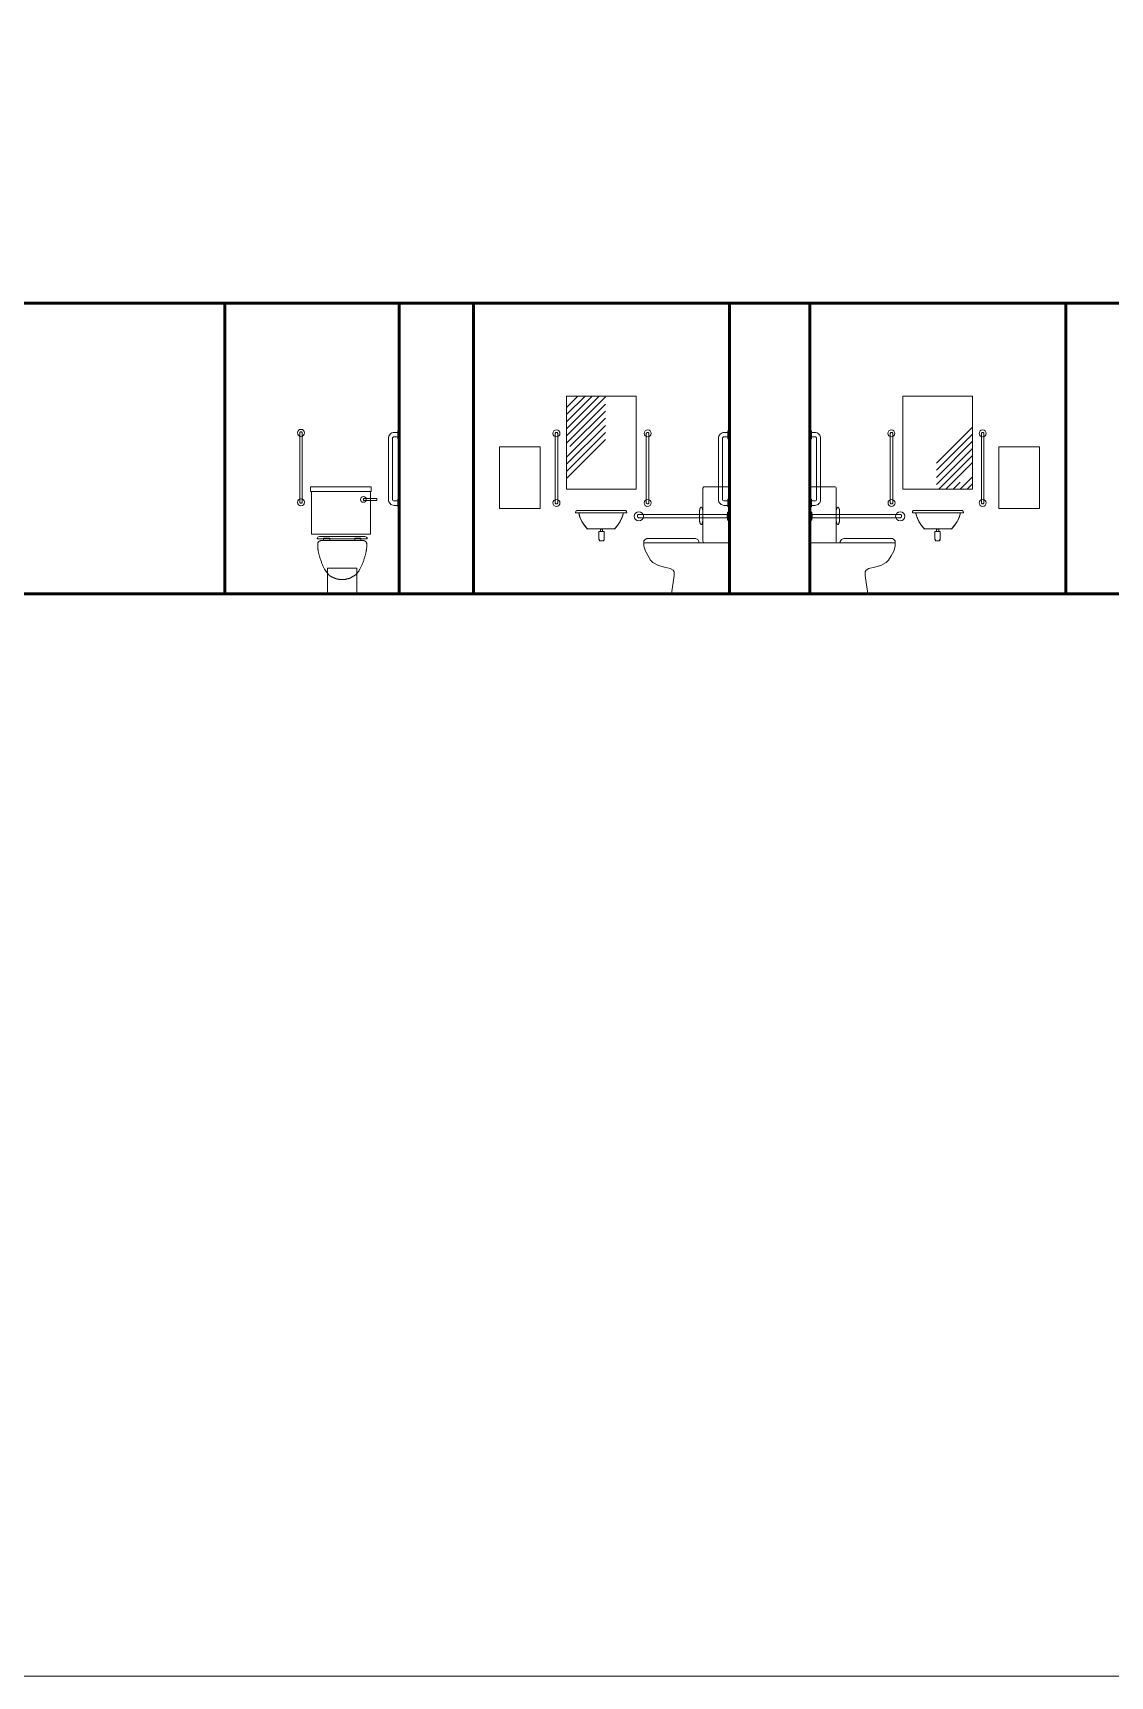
# Model space of a CAD drawing. Header units: millimetres. Extents: x -159872 to 386485, y -250577 to 158966.
# Drawn here: x -41781 to -32525, y -49521 to -35401 of the extents above; entities that cross this region are included whole.
import ezdxf

# ---------------------------------------------------------------- set-up
doc = ezdxf.new("R2010")
doc.units = ezdxf.units.MM
for name, color, linetype, lineweight in [('LDS-elevation', 7, 'Continuous', 9), ('LDS-elevation_Hatch', 7, 'Continuous', 5), ('LDS-vport', 100, 'Continuous', 18), ('LDS-xref-ga', 7, 'Continuous', 9)]:
    doc.layers.add(name, color=color, linetype=linetype, lineweight=lineweight)
pattern_1 = [(-135, (60673.5, -36457.5), (1219.2, 0), [1724.21, -1724.21]), (-135, (60673.5, -36396.56), (1219.2, 0), [2088.397, -1360.022]), (-135, (60673.5, -36152.7), (1219.2, 0), [1724.21, -1724.21]), (-135, (60673.5, -36091.76), (1219.2, 0), [1525.753, -1922.666]), (-135, (60673.5, -36213.7), (1219.2, 0), [431.052, -431.052]), (-135, (60673.5, -36030.8), (1219.2, 0), [1149.473, -2298.946]), (-135, (60673.5, -35969.8), (1219.2, 0), [1149.473, -2298.946]), (-135, (60673.5, -35908.9), (1219.2, 0), [1149.473, -2298.946]), (-135, (60673.5, -35847.9), (1219.2, 0), [1149.473, -2298.946]), (-135, (60673.5, -36274.6), (1219.2, 0), [2298.946, -1149.473]), (-135, (60673.5, -36335.6), (1219.2, 0), [2501.586, -946.832])]

# ---------------------------------------------------------------- blocks, each defined once
blk = doc.blocks.new('Group-126')
at = {"layer": 'LDS-elevation', "color": 7, "linetype": 'Continuous', "lineweight": 18, "transparency": 33554687, "flags": 128}
blk.add_lwpolyline([(-95066, -2387, 0.414214), (-95076, -2377), (-95078, -2377, 0.414214), (-95088, -2387), (-95088, -2981, 0.414214), (-95078, -2991), (-95076, -2991, 0.414214), (-95066, -2981)], format="xyb", close=True, dxfattribs=at)
at = {"layer": 'LDS-elevation', "color": 7, "linetype": 'Continuous', "lineweight": 18, "transparency": 33554687}
for centre in [(-95078, -2385), (-95077, -2982)]:
    blk.add_circle(centre, 30, dxfattribs=at)
blk = doc.blocks.new('Group-127')
at = {"layer": 'LDS-elevation', "color": 7, "linetype": 'Continuous', "lineweight": 18, "transparency": 33554687, "flags": 128}
blk.add_lwpolyline([(-94283, -2387, 0.414214), (-94293, -2377), (-94295, -2377, 0.414214), (-94305, -2387), (-94305, -2981, 0.414214), (-94295, -2991), (-94293, -2991, 0.414214), (-94283, -2981)], format="xyb", close=True, dxfattribs=at)
at = {"layer": 'LDS-elevation', "color": 7, "linetype": 'Continuous', "lineweight": 18, "transparency": 33554687}
for centre in [(-94294, -2385), (-94294, -2982)]:
    blk.add_circle(centre, 30, dxfattribs=at)
blk = doc.blocks.new('Group-128')
at = {"layer": 'LDS-elevation', "color": 7, "linetype": 'Continuous', "lineweight": 18, "transparency": 33554687, "flags": 128}
for points in [[(-95282, -3764), (-95780, -3764), (-95780, -3325), (-95046, -3325), (-95046, -3355), (-95058, -3397), (-95081, -3437), (-95102, -3473), (-95122, -3493), (-95170, -3521), (-95222, -3535), (-95272, -3547), (-95296, -3560), (-95304, -3575), (-95304, -3605)], [(-95046, -3325), (-95046, -3309), (-95056, -3295), (-95070, -3287), (-95488, -3287), (-95508, -3297), (-95518, -3313), (-95518, -3325)]]:
    blk.add_lwpolyline(points, close=True, dxfattribs=at)
blk = doc.blocks.new('Group-129')
at = {"layer": 'LDS-elevation', "color": 7, "transparency": 33554687}
blk.add_blockref('Group-128', (0, 0), dxfattribs=at)
blk = doc.blocks.new('Group-130')
at = {"layer": 'LDS-elevation', "color": 7, "linetype": 'Continuous', "lineweight": 18, "transparency": 33554687, "flags": 128}
for points in [[(-95778, -2362), (-95766, -2362), (-95766, -2430), (-95778, -2430)], [(-95778, -2949), (-95766, -2949), (-95766, -3017), (-95778, -3017)]]:
    blk.add_lwpolyline(points, close=True, dxfattribs=at)
blk.add_lwpolyline([(-95736, -2377, -0.414214), (-95686, -2427), (-95686, -2953, -0.414214), (-95736, -3003), (-95766, -3003), (-95766, -2965), (-95731, -2964, 0.345638), (-95722, -2955), (-95722, -2954), (-95721, -2952), (-95721, -2427), (-95722, -2425), (-95722, -2424), (-95722, -2422), (-95723, -2421), (-95723, -2419, 0.263874), (-95730, -2415), (-95731, -2415), (-95766, -2414), (-95766, -2377), (-95736, -2377)], format="xyb", close=True, dxfattribs=at)
blk = doc.blocks.new('Group-131')
at = {"layer": 'LDS-elevation', "color": 7, "linetype": 'Continuous', "lineweight": 18, "transparency": 33554687}
blk.add_line((-94561, -3206), (-94793, -3206), dxfattribs=at)
at = {"layer": 'LDS-elevation', "color": 7, "linetype": 'Continuous', "lineweight": 18, "transparency": 33554687, "flags": 128}
for points in [[(-95775, -3061), (-95763, -3061), (-95763, -3129), (-95775, -3129)], [(-94691, -3207), (-94671, -3207), (-94671, -3227), (-94691, -3227)]]:
    blk.add_lwpolyline(points, close=True, dxfattribs=at)
for points in [[(-94990, -3091, 0.414214), (-95000, -3081), (-95760, -3081), (-95760, -3109), (-95000, -3109, 0.414214), (-94990, -3099)], [(-94459, -3062, 0.414214), (-94474, -3047), (-94883, -3047, 0.414214), (-94898, -3062), (-94898, -3067), (-94459, -3067)], [(-94659, -3227), (-94704, -3227), (-94704, -3294, 0.414214), (-94689, -3309), (-94674, -3309, 0.414214), (-94659, -3294)]]:
    blk.add_lwpolyline(points, format="xyb", close=True, dxfattribs=at)
at = {"layer": 'LDS-elevation', "color": 7, "linetype": 'Continuous', "lineweight": 5, "transparency": 33554687, "flags": 128}
blk.add_lwpolyline([(-94474, -3047), (-94461, -3054), (-94459, -3067), (-94485, -3067), (-94497, -3109), (-94516, -3148), (-94555, -3200), (-94561, -3206), (-94671, -3207), (-94671, -3227), (-94659, -3227), (-94659, -3294), (-94667, -3308), (-94682, -3309), (-94697, -3307), (-94704, -3294), (-94704, -3227), (-94691, -3227), (-94691, -3207), (-94793, -3206), (-94821, -3174), (-94845, -3134), (-94859, -3102), (-94869, -3067), (-94898, -3067), (-94897, -3057), (-94890, -3047), (-94880, -3047)], close=True, dxfattribs=at)
at = {"layer": 'LDS-elevation', "color": 7, "linetype": 'Continuous', "lineweight": 18, "transparency": 33554687}
blk.add_circle((-95002, -3097), 39.6, dxfattribs=at)
for centre, start, end in [((-94596, -3009), 191.9434, 225.0764), ((-94758, -3009), 314.9236, 348.0566)]:
    blk.add_arc(centre, 279, start, end, dxfattribs=at)
blk.add_open_spline([(-95538, -3019), (-95534, -3019), (-95527, -3031), (-95523, -3051), (-95523, -3093), (-95523, -3134), (-95527, -3154), (-95534, -3167), (-95538, -3167), (-95542, -3167), (-95549, -3154), (-95553, -3134), (-95553, -3093), (-95553, -3051), (-95549, -3031), (-95542, -3019), (-95539, -3019), (-95538, -3019)], degree=2, knots=[0, 0, 0, 0.039808, 0.079617, 0.119425, 0.350719, 0.390527, 0.430335, 0.470144, 0.509952, 0.54976, 0.589569, 0.629377, 0.860671, 0.900479, 0.940288, 0.980096, 1, 1, 1], dxfattribs=at)
at = {"layer": 'LDS-xref-ga', "flags": 128}
blk.add_lwpolyline([(-95780, -2856, -0.414214), (-95768, -2844), (-95565, -2844, -0.414214), (-95553, -2856), (-95553, -3312, -0.414214), (-95565, -3325), (-95768, -3325, -0.414214), (-95780, -3312)], format="xyb", close=True, dxfattribs=at)
at = {"layer": 'LDS-elevation', "color": 7, "transparency": 33554687}
for name in ['Group-130', 'Group-126', 'Group-127', 'Group-129']:
    blk.add_blockref(name, (0, 0), dxfattribs=at)
blk = doc.blocks.new('Group-132')
at = {"layer": 'LDS-elevation', "color": 7, "linetype": 'Continuous', "lineweight": 18, "transparency": 33554687, "flags": 128}
blk.add_lwpolyline([(-99582, -3291, 0.414214), (-99602, -3271), (-99992, -3271, 0.414214), (-100012, -3291), (-99582, -3291)], format="xyb", close=True, dxfattribs=at)
for points in [[(-99957, -3286), (-99904, -3286), (-99904, -3306), (-99957, -3306)], [(-99689, -3286), (-99636, -3286), (-99636, -3306), (-99689, -3306)]]:
    blk.add_lwpolyline(points, close=True, dxfattribs=at)
at = {"layer": 'LDS-elevation', "color": 7, "linetype": 'Continuous', "lineweight": 18, "transparency": 33554687}
blk.add_rational_spline([(-99915, -3596), (-99952, -3558), (-99979, -3481), (-100007, -3400), (-100007, -3345), (-100007, -3336), (-100007, -3306), (-99977, -3306), (-99797, -3306), (-99616, -3306), (-99586, -3306), (-99586, -3336), (-99586, -3345), (-99586, -3400), (-99614, -3481), (-99641, -3558), (-99678, -3596), (-99680, -3598), (-99682, -3601), (-99707, -3615), (-99732, -3630), (-99757, -3636), (-99783, -3641), (-99797, -3641), (-99810, -3641), (-99830, -3638), (-99849, -3634), (-99866, -3627), (-99882, -3620), (-99896, -3613), (-99909, -3605), (-99909, -3605), (-99909, -3605), (-99911, -3600), (-99915, -3596), (-99915, -3596), (-99915, -3596)], [1, 1, 1, 1, 1, 1, 0.707106781187, 1, 1, 1, 0.707106781187, 1, 1, 1, 1, 1, 1, 0.99394578083, 1, 1, 1, 1, 1, 1, 1, 1, 1, 1, 1, 1, 1, 1, 1, 0.983902287282, 1, 1, 1], degree=2, knots=[0, 0, 0, 0.083637, 0.083637, 0.171467, 0.187289, 0.187289, 0.227019, 0.227019, 0.565566, 0.565566, 0.605297, 0.605297, 0.621118, 0.708948, 0.708948, 0.792582, 0.792582, 0.797811, 0.797811, 0.843668, 0.843668, 0.885205, 0.885205, 0.90677, 0.90677, 0.938179, 0.938179, 0.96672, 0.96672, 0.991477, 0.991477, 0.991479, 0.991479, 0.999999, 0.999999, 1, 1, 1], dxfattribs=at)
blk = doc.blocks.new('Group-133')
at = {"layer": 'LDS-elevation', "color": 7, "linetype": 'Continuous', "lineweight": 18, "transparency": 33554687, "flags": 128}
blk.add_lwpolyline([(-100140, -2381, 0.414214), (-100150, -2371), (-100152, -2371, 0.414214), (-100162, -2381), (-100162, -2975, 0.414214), (-100152, -2985), (-100150, -2985, 0.414214), (-100140, -2975)], format="xyb", close=True, dxfattribs=at)
at = {"layer": 'LDS-elevation', "color": 7, "linetype": 'Continuous', "lineweight": 18, "transparency": 33554687}
for centre in [(-100151, -2380), (-100151, -2977)]:
    blk.add_circle(centre, 30, dxfattribs=at)
blk = doc.blocks.new('Group-134')
at = {"layer": 'LDS-elevation', "color": 7, "linetype": 'Continuous', "lineweight": 18, "transparency": 33554687, "flags": 128}
blk.add_lwpolyline([(-99922, -3542), (-99672, -3542), (-99672, -3764), (-99922, -3764)], close=True, dxfattribs=at)
at = {"layer": 'LDS-elevation', "color": 7, "transparency": 33554687}
for name in ['Group-133', 'Group-132']:
    blk.add_blockref(name, (0, 0), dxfattribs=at)
blk = doc.blocks.new('Group-135')
at = {"layer": 'LDS-elevation', "color": 7, "linetype": 'Continuous', "lineweight": 18, "transparency": 33554687, "flags": 128}
blk.add_lwpolyline([(-99615, -2944), (-99500, -2944), (-99500, -2960), (-99615, -2960)], close=True, dxfattribs=at)
at = {"layer": 'LDS-elevation', "color": 7, "linetype": 'Continuous', "lineweight": 18, "transparency": 33554687}
blk.add_circle((-99615, -2952), 25, dxfattribs=at)
blk = doc.blocks.new('Group-136')
at = {"layer": 'LDS-elevation', "color": 7, "linetype": 'Continuous', "lineweight": 18, "transparency": 33554687, "flags": 128}
for points in [[(-100069, -2844), (-99549, -2844), (-99549, -2884), (-100069, -2884)], [(-99555, -2884), (-100060, -2884), (-100060, -3252), (-99555, -3252)]]:
    blk.add_lwpolyline(points, close=True, dxfattribs=at)
at = {"layer": 'LDS-elevation', "color": 7, "transparency": 33554687}
for name in ['Group-134', 'Group-135']:
    blk.add_blockref(name, (0, 0), dxfattribs=at)
blk = doc.blocks.new('Group-137')
at = {"layer": 'LDS-elevation', "color": 7, "linetype": 'Continuous', "lineweight": 18, "transparency": 33554687, "flags": 128}
blk.add_lwpolyline([(-99350, -2377, 0.414214), (-99400, -2427), (-99400, -2953, 0.414214), (-99350, -3003), (-99320, -3003), (-99320, -2965), (-99355, -2964, -0.345638), (-99364, -2955), (-99365, -2954), (-99365, -2952), (-99365, -2427), (-99365, -2425), (-99364, -2424), (-99364, -2422), (-99364, -2421), (-99363, -2419, -0.263874), (-99356, -2415), (-99355, -2415), (-99320, -2414), (-99320, -2377), (-99350, -2377)], format="xyb", close=True, dxfattribs=at)
for points in [[(-99320, -2362), (-99308, -2362), (-99308, -2430), (-99320, -2430)], [(-99320, -2949), (-99308, -2949), (-99308, -3017), (-99320, -3017)]]:
    blk.add_lwpolyline(points, close=True, dxfattribs=at)
blk = doc.blocks.new('Group-138')
at = {"layer": 'LDS-elevation', "color": 7, "linetype": 'Continuous', "lineweight": 18, "transparency": 33554687, "flags": 128}
blk.add_lwpolyline([(-97184, -2387, -0.414214), (-97174, -2377), (-97172, -2377, -0.414214), (-97162, -2387), (-97162, -2981, -0.414214), (-97172, -2991), (-97174, -2991, -0.414214), (-97184, -2981)], format="xyb", close=True, dxfattribs=at)
at = {"layer": 'LDS-elevation', "color": 7, "linetype": 'Continuous', "lineweight": 18, "transparency": 33554687}
for centre in [(-97172, -2385), (-97173, -2982)]:
    blk.add_circle(centre, 30, dxfattribs=at)
blk = doc.blocks.new('Group-139')
at = {"layer": 'LDS-elevation', "color": 7, "linetype": 'Continuous', "lineweight": 18, "transparency": 33554687, "flags": 128}
blk.add_lwpolyline([(-97967, -2387, -0.414214), (-97957, -2377), (-97955, -2377, -0.414214), (-97945, -2387), (-97945, -2981, -0.414214), (-97955, -2991), (-97957, -2991, -0.414214), (-97967, -2981)], format="xyb", close=True, dxfattribs=at)
at = {"layer": 'LDS-elevation', "color": 7, "linetype": 'Continuous', "lineweight": 18, "transparency": 33554687}
for centre in [(-97956, -2385), (-97956, -2982)]:
    blk.add_circle(centre, 30, dxfattribs=at)
blk = doc.blocks.new('Group-140')
at = {"layer": 'LDS-elevation', "color": 7, "linetype": 'Continuous', "lineweight": 18, "transparency": 33554687, "flags": 128}
for points in [[(-97204, -3325), (-97204, -3309), (-97194, -3295), (-97180, -3287), (-96762, -3287), (-96742, -3297), (-96732, -3313), (-96732, -3325)], [(-96968, -3764), (-96470, -3764), (-96470, -3325), (-97204, -3325), (-97204, -3355), (-97192, -3397), (-97169, -3437), (-97148, -3473), (-97128, -3493), (-97080, -3521), (-97028, -3535), (-96978, -3547), (-96954, -3560), (-96946, -3575), (-96946, -3605)]]:
    blk.add_lwpolyline(points, close=True, dxfattribs=at)
blk = doc.blocks.new('Group-141')
at = {"layer": 'LDS-elevation', "color": 7, "transparency": 33554687}
blk.add_blockref('Group-140', (0, 0), dxfattribs=at)
blk = doc.blocks.new('Group-142')
at = {"layer": 'LDS-elevation', "color": 7, "linetype": 'Continuous', "lineweight": 18, "transparency": 33554687, "flags": 128}
blk.add_lwpolyline([(-96514, -2377, 0.414214), (-96564, -2427), (-96564, -2953, 0.414214), (-96514, -3003), (-96484, -3003), (-96484, -2965), (-96519, -2964, -0.345638), (-96528, -2955), (-96528, -2954), (-96529, -2952), (-96529, -2427), (-96528, -2425), (-96528, -2424), (-96528, -2422), (-96527, -2421), (-96527, -2419, -0.263874), (-96520, -2415), (-96519, -2415), (-96484, -2414), (-96484, -2377), (-96514, -2377)], format="xyb", close=True, dxfattribs=at)
for points in [[(-96484, -2362), (-96472, -2362), (-96472, -2430), (-96484, -2430)], [(-96484, -2949), (-96472, -2949), (-96472, -3017), (-96484, -3017)]]:
    blk.add_lwpolyline(points, close=True, dxfattribs=at)
blk = doc.blocks.new('Group-143')
at = {"layer": 'LDS-elevation', "color": 7, "linetype": 'Continuous', "lineweight": 18, "transparency": 33554687}
blk.add_line((-97689, -3206), (-97457, -3206), dxfattribs=at)
at = {"layer": 'LDS-elevation', "color": 7, "linetype": 'Continuous', "lineweight": 5, "transparency": 33554687, "flags": 128}
blk.add_lwpolyline([(-97776, -3047), (-97789, -3054), (-97791, -3067), (-97765, -3067), (-97753, -3109), (-97734, -3148), (-97695, -3200), (-97689, -3206), (-97579, -3207), (-97579, -3227), (-97591, -3227), (-97591, -3294), (-97583, -3308), (-97568, -3309), (-97553, -3307), (-97546, -3294), (-97546, -3227), (-97559, -3227), (-97559, -3207), (-97457, -3206), (-97429, -3174), (-97405, -3134), (-97391, -3102), (-97381, -3067), (-97352, -3067), (-97353, -3057), (-97360, -3047), (-97370, -3047)], close=True, dxfattribs=at)
at = {"layer": 'LDS-elevation', "color": 7, "linetype": 'Continuous', "lineweight": 18, "transparency": 33554687, "flags": 128}
for points in [[(-97791, -3062, -0.414214), (-97776, -3047), (-97367, -3047, -0.414214), (-97352, -3062), (-97352, -3067), (-97791, -3067)], [(-97260, -3091, -0.414214), (-97250, -3081), (-96490, -3081), (-96490, -3109), (-97250, -3109, -0.414214), (-97260, -3099)], [(-97591, -3227), (-97546, -3227), (-97546, -3294, -0.414214), (-97561, -3309), (-97576, -3309, -0.414214), (-97591, -3294)]]:
    blk.add_lwpolyline(points, format="xyb", close=True, dxfattribs=at)
for points in [[(-96487, -3061), (-96475, -3061), (-96475, -3129), (-96487, -3129)], [(-97579, -3207), (-97559, -3207), (-97559, -3227), (-97579, -3227)]]:
    blk.add_lwpolyline(points, close=True, dxfattribs=at)
at = {"layer": 'LDS-elevation', "color": 7, "linetype": 'Continuous', "lineweight": 18, "transparency": 33554687}
blk.add_circle((-97248, -3097), 39.6, dxfattribs=at)
for centre, start, end in [((-97492, -3009), 191.9434, 225.0764), ((-97654, -3009), 314.9236, 348.0566)]:
    blk.add_arc(centre, 279, start, end, dxfattribs=at)
blk.add_open_spline([(-96712, -3019), (-96708, -3019), (-96702, -3031), (-96697, -3051), (-96697, -3093), (-96697, -3134), (-96702, -3154), (-96708, -3167), (-96712, -3167), (-96717, -3167), (-96723, -3154), (-96727, -3134), (-96727, -3093), (-96727, -3051), (-96723, -3031), (-96717, -3019), (-96713, -3019), (-96712, -3019)], degree=2, knots=[0, 0, 0, 0.039808, 0.079617, 0.119425, 0.350719, 0.390527, 0.430335, 0.470144, 0.509952, 0.54976, 0.589569, 0.629377, 0.860671, 0.900479, 0.940288, 0.980096, 1, 1, 1], dxfattribs=at)
at = {"layer": 'LDS-xref-ga', "flags": 128}
blk.add_lwpolyline([(-96697, -2856, -0.414214), (-96685, -2844), (-96482, -2844, -0.414214), (-96470, -2856), (-96470, -3312, -0.414214), (-96482, -3325), (-96685, -3325, -0.414214), (-96697, -3312)], format="xyb", close=True, dxfattribs=at)
at = {"layer": 'LDS-elevation', "color": 7, "transparency": 33554687}
for name in ['Group-139', 'Group-138', 'Group-142', 'Group-141']:
    blk.add_blockref(name, (0, 0), dxfattribs=at)

msp = doc.modelspace()

# ---------------------------------------------------------------- hatches: boundary and pattern name
at = {"layer": 'LDS-elevation_Hatch', "linetype": 'Continuous', "lineweight": 5, "transparency": 33554687}
h = msp.add_hatch(dxfattribs=at)
h.set_pattern_fill('Glass', style=0, pattern_type=2)
h.set_pattern_definition(pattern_1)
h.paths.add_polyline_path([(-37196.41959, -38521.77782), (-36596.41959, -38521.77782), (-36596.41959, -39321.77782), (-37196.41959, -39321.77782)])
h = msp.add_hatch(dxfattribs=at)
h.set_pattern_fill('Glass', style=0, pattern_type=2)
h.set_pattern_definition(pattern_1)
h.paths.add_polyline_path([(-34306.60146, -38521.77782), (-33706.60146, -38521.77782), (-33706.60146, -39321.77782), (-34306.60146, -39321.77782)])

# ---------------------------------------------------------------- linework, layer by layer
at = {"layer": 'LDS-elevation', "color": 7, "linetype": 'Continuous', "lineweight": 50, "transparency": 33554687}
for p, q in [((-48540, -37721.77782), (-13640, -37721.77782)), ((-48540, -40221.77782), (-13640, -40221.77782))]:
    msp.add_line(p, q, dxfattribs=at)
at = {"layer": 'LDS-elevation', "color": 7, "linetype": 'Continuous', "lineweight": 50}
for p, q in [((-40132.64443, -40221.77782), (-40132.64443, -37721.77782)), ((-38632.64443, -40221.77782), (-38632.64443, -37721.77782)), ((-37996.41959, -40221.77782), (-37996.41959, -37721.77782)), ((-35796.41959, -40221.77782), (-35796.41959, -37721.77782)), ((-35106.60146, -40221.77782), (-35106.60146, -37721.77782)), ((-32906.60146, -40221.77782), (-32906.60146, -37721.77782))]:
    msp.add_line(p, q, dxfattribs=at)
at = {"layer": 'LDS-elevation', "color": 7, "linetype": 'Continuous', "lineweight": 5, "transparency": 33554687, "flags": 128}
for points in [[(-37196.41959, -38521.77782), (-36596.41959, -38521.77782), (-36596.41959, -39321.77782), (-37196.41959, -39321.77782)], [(-34306.60146, -38521.77782), (-33706.60146, -38521.77782), (-33706.60146, -39321.77782), (-34306.60146, -39321.77782)]]:
    msp.add_lwpolyline(points, close=True, dxfattribs=at)
at = {"layer": 'LDS-elevation', "color": 7, "linetype": 'Continuous', "lineweight": 13, "transparency": 33554687, "flags": 128}
for points in [[(-37771.41959, -38956.77768), (-37421.41959, -38956.77768), (-37421.41959, -39486.77795), (-37771.41959, -39486.77795)], [(-33481.60146, -38956.77768), (-33131.60146, -38956.77768), (-33131.60146, -39486.77795), (-33481.60146, -39486.77795)]]:
    msp.add_lwpolyline(points, close=True, dxfattribs=at)
at = {"layer": 'LDS-vport', "flags": 128}
msp.add_lwpolyline([(-20000, -7295.54289), (-51037.38038, -7295.54289), (-51037.38038, -49520.59087), (-20000, -49520.59087)], close=True, dxfattribs=at)

# ---------------------------------------------------------------- block references
at = {"layer": 'LDS-elevation', "color": 7, "transparency": 33554687}
for name in ['Group-136', 'Group-137', 'Group-143', 'Group-131']:
    msp.add_blockref(name, (60673.51323, -36457.51522), dxfattribs=at)

doc.saveas('drawing.dxf')
